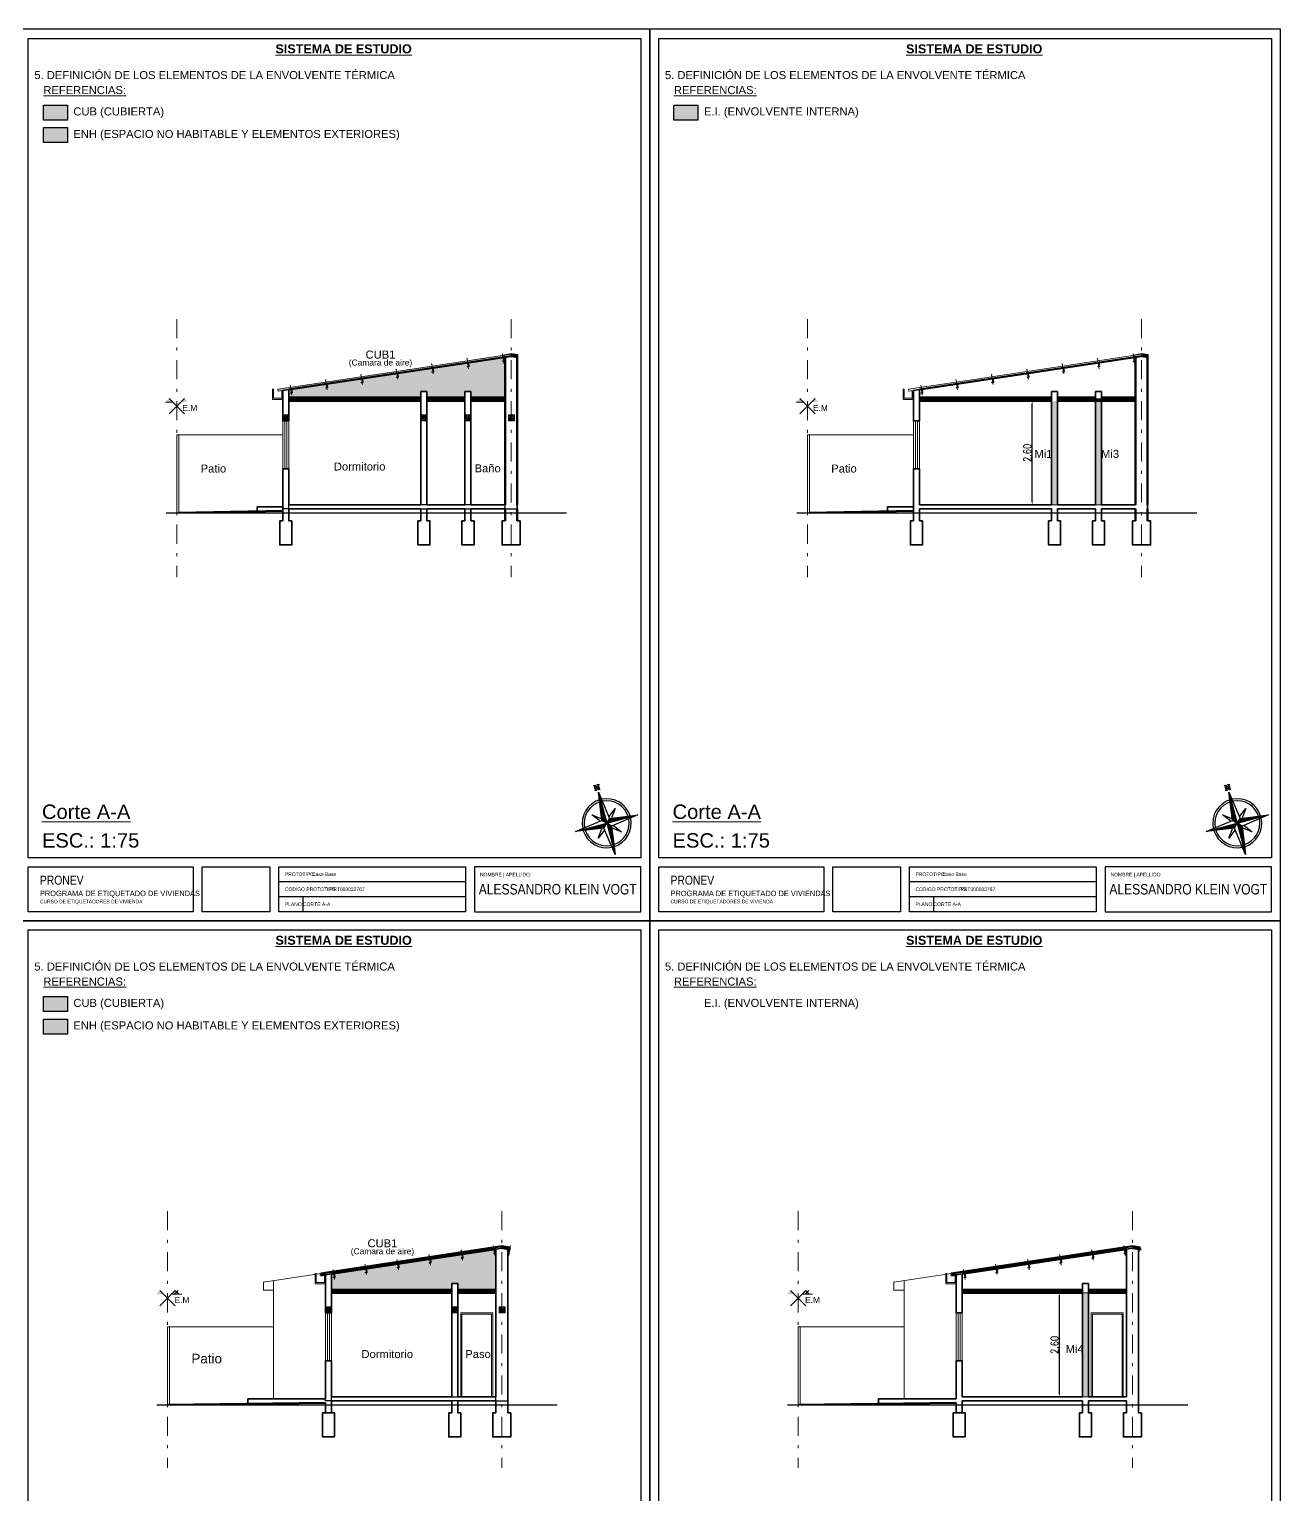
# Model space of a CAD drawing. Header units: millimetres. Extents: x 2761 to 3221, y 1635 to 1962.
# Drawn here: x 3115.12 to 3156.72, y 1783.65 to 1832.47 of the extents above; entities that cross this region are included whole.
import ezdxf
from ezdxf.enums import TextEntityAlignment as Align

# ---------------------------------------------------------------- set-up
doc = ezdxf.new("R2010")
doc.units = ezdxf.units.MM
doc.linetypes.add('DASHDOT', pattern=[25.4, 12.7, -6.35, 0, -6.35])
doc.layers.get('Defpoints').update_dxf_attribs({"lineweight": 5})
for name, color, linetype, lineweight in [('Aberturas', 239, 'Continuous', 18), ('Cotas', 8, 'Continuous', 15), ('Detalles', 3, 'Continuous', 15), ('Ejes', 3, 'DASHDOT', 13), ('Elementos internos a la zona térmica', 1, 'Continuous', 15), ('Muros', 6, 'Continuous', 50), ('Textos', 3, 'Continuous', 9), ('Vistas', 1, 'Continuous', 20)]:
    doc.layers.add(name, color=color, linetype=linetype, lineweight=lineweight)
doc.layers.add('Cubiertas de la envolvente térmica', color=7, linetype='Continuous', lineweight=15, true_color=0xe69138)
doc.layers.add('Espacios No Habitables', color=7, linetype='Continuous', lineweight=15, true_color=0xb4a7d6)
doc.layers.add('No View', color=70, linetype='Continuous', plot=False)
doc.styles.add('cotas', font='romans.shx', dxfattribs={"width": 0.8})
doc.styles.get("Standard").update_dxf_attribs({"font": 'arial.ttf'})
doc.linetypes.add('ZIGZAG', pattern='A,0.00254,-5.08,[131,ltypeshp.shx,S=5.08,R=0,X=-5.08,Y=0],-10.16,[131,ltypeshp.shx,S=5.08,R=180,X=5.08,Y=0],-5.08', length=20.32254)
doc.dimstyles.new('Esc 1-75', dxfattribs={"dimtxt": 0.25, "dimasz": 0.09, "dimexe": 0.06, "dimexo": 0, "dimgap": 0.04, "dimtad": 1, "dimlfac": 0.75, "dimzin": 4, "dimdsep": 46, "dimtxsty": 'cotas', "dimcen": 2.5, "dimclrd": 7, "dimclre": 7, "dimclrt": 256, "dimaunit": 1, "dimadec": 0, "dimazin": 0, "dimtfac": 1, "dimtmove": 1, "dimatfit": 3, "dimfxl": 0.06, "dimarcsym": 0})
picture_1 = doc.add_image_def('image1.png', size_in_pixel=(356, 237))

# ---------------------------------------------------------------- blocks, each defined once
blk = doc.blocks.new('Rotulo-PRONEV')
at = {"ltscale": 4}
for p, q in [((14.857, 1.299), (8.644, 1.299)), ((14.857, 0.801), (8.644, 0.801))]:
    blk.add_line(p, q, dxfattribs=at)
for points in [[(20.701, 2.099), (0.299, 2.099), (0.299, 29.398), (20.701, 29.398)], [(0.299, 1.797), (5.789, 1.797), (5.789, 0.294), (0.299, 0.294)], [(14.857, 0.296), (8.644, 0.296), (8.644, 1.8), (14.857, 1.8)], [(20.701, 1.8), (15.156, 1.8), (15.156, 0.296), (20.701, 0.296)]]:
    blk.add_lwpolyline(points, close=True, dxfattribs=at)
at = {"layer": 'No View'}
blk.add_line((9.444, 0.801), (9.444, 0.296), dxfattribs=at)
for points in [[(0, 0), (21, 0), (21, 29.7), (0, 29.7)], [(6.088, 1.793), (8.345, 1.793), (8.345, 0.298), (6.088, 0.298)]]:
    blk.add_lwpolyline(points, close=True, dxfattribs=at)
at = {"lineweight": 0, "insert": (0.685, 1.503), "char_height": 0.1803, "width": 5.63699, "attachment_point": 1, "line_spacing_factor": 0.999934}
blk.add_mtext('{\\fArial Narrow|b0|i0|c0|p34;\\H1.66667x;PRONEV\\P\\H0.6x;PROGRAMA DE ETIQUETADO DE VIVIENDAS \\P\\H0.66667x;CURSO DE ETIQUETADORES DE VIVIENDA}', dxfattribs=at)
at = {"lineweight": 0, "line_spacing_factor": 0.999934}
for s, insert, char_height, attachment_point in [('{\\fArial Narrow|b0|i0|c0|p34;PROTOTIPO:}', (8.844, 1.55), 0.1202, 4), ('{\\fArial Narrow|b0|i0|c0|p34;Caso Base}', (9.744, 1.55), 0.1202, 4), ('{\\fArial Narrow|b0|i0|c0|p34;NOMBRE | APELLIDO:}', (15.342, 1.599), 0.1202, 1), ('{\\fArial Narrow|b0|i0|c0|p34;CODIGO PROTOTIPO}:', (8.844, 1.048), 0.1202, 4), ('{\\fArial Narrow|b0|i0|c0|p34;PRT000033767}', (10.344, 1.05), 0.1202, 4), ('{\\fArial Narrow|b0|i0|c0|p34;ALESSANDRO KLEIN VOGT}', (17.929, 1.048), 0.35, 5), ('{\\fArial Narrow|b0|i0|c0|p34;PLANO}:', (8.844, 0.55), 0.1202, 4)]:
    blk.add_mtext(s, dxfattribs=dict(at, insert=insert, char_height=char_height, attachment_point=attachment_point))
image = blk.add_image(picture_1, insert=(6.088, 0.298), size_in_units=(2.257, 1.502))
image.dxf.flags = 7
blk = doc.blocks.new('*X5')
at = {"color": 0, "linetype": 'ByBlock'}
for p, q in [((-217.53, 160.5), (-217.53, 160.5)), ((-217.52, 160.498), (-217.52, 160.5)), ((-217.51, 160.497), (-217.51, 160.5)), ((-217.5, 160.496), (-217.5, 160.5)), ((-217.49, 160.494), (-217.49, 160.5)), ((-217.48, 160.493), (-217.48, 160.5)), ((-217.47, 160.491), (-217.47, 160.5)), ((-217.46, 160.49), (-217.46, 160.5)), ((-217.45, 160.488), (-217.45, 160.5)), ((-217.44, 160.487), (-217.44, 160.5)), ((-217.43, 160.486), (-217.43, 160.5)), ((-217.42, 160.484), (-217.42, 160.5)), ((-217.41, 160.483), (-217.41, 160.5)), ((-217.4, 160.481), (-217.4, 160.5)), ((-217.39, 160.48), (-217.39, 160.5)), ((-217.38, 160.478), (-217.38, 160.5)), ((-217.37, 160.477), (-217.37, 160.5)), ((-217.36, 160.476), (-217.36, 160.5)), ((-217.35, 160.474), (-217.35, 160.5)), ((-217.34, 160.473), (-217.34, 160.5)), ((-217.33, 160.471), (-217.33, 160.5)), ((-217.32, 160.47), (-217.32, 160.5)), ((-217.31, 160.468), (-217.31, 160.5)), ((-217.3, 160.467), (-217.3, 160.5)), ((-217.29, 160.466), (-217.29, 160.5)), ((-217.28, 160.464), (-217.28, 160.5)), ((-217.27, 160.463), (-217.27, 160.5)), ((-217.26, 160.461), (-217.26, 160.5)), ((-217.25, 160.46), (-217.25, 160.5)), ((-217.24, 160.458), (-217.24, 160.5)), ((-217.23, 160.457), (-217.23, 160.5)), ((-217.22, 160.456), (-217.22, 160.5)), ((-217.21, 160.454), (-217.21, 160.5)), ((-217.2, 160.453), (-217.2, 160.5)), ((-217.19, 160.451), (-217.19, 160.5)), ((-217.18, 160.45), (-217.18, 160.5)), ((-217.17, 160.448), (-217.17, 160.5)), ((-217.16, 160.447), (-217.16, 160.5)), ((-217.15, 160.446), (-217.15, 160.5)), ((-217.14, 160.444), (-217.14, 160.5)), ((-217.13, 160.443), (-217.13, 160.5)), ((-217.12, 160.441), (-217.12, 160.5)), ((-217.11, 160.44), (-217.11, 160.5)), ((-217.1, 160.438), (-217.1, 160.5)), ((-217.09, 160.441), (-217.09, 160.5)), ((-217.08, 160.451), (-217.08, 160.5)), ((-217.07, 160.461), (-217.07, 160.5)), ((-217.06, 160.471), (-217.06, 160.5)), ((-217.05, 160.481), (-217.05, 160.5)), ((-217.04, 160.491), (-217.04, 160.5))]:
    blk.add_line(p, q, dxfattribs=at)
blk = doc.blocks.new('Sbpln014')
at = {"color": 0, "linetype": 'ByBlock'}
for p, q in [((-0.156, 0.156), (0, 1.25)), ((0, 1.25), (0.156, 0.156)), ((0, 1.25), (0, 0)), ((-1.25, 0), (-0.156, 0.156)), ((-0.156, -0.156), (-1.25, 0)), ((0, 0), (-1.25, 0)), ((-0.234, 0.156), (-0.469, 0.469)), ((-0.469, 0.469), (-0.156, 0.234)), ((-0.156, 0.156), (0, 0)), ((-0.156, -0.156), (0, 0)), ((0, 0), (0.156, 0.156)), ((0, 0), (0.156, -0.156)), ((0, 0), (0, -1.25)), ((1.25, 0), (0, 0)), ((0.156, 0.234), (0.469, 0.469)), ((0.156, 0.156), (1.25, 0)), ((0.469, 0.469), (0.234, 0.156)), ((-0.469, -0.469), (-0.234, -0.156)), ((-0.156, -0.234), (-0.469, -0.469)), ((0, -1.25), (-0.156, -0.156)), ((0.156, -0.156), (0, -1.25)), ((1.25, 0), (0.156, -0.156)), ((0.469, -0.469), (0.156, -0.234)), ((0.234, -0.156), (0.469, -0.469))]:
    blk.add_line(p, q, dxfattribs=at)
blk.add_lwpolyline([(1.348, 0.064), (1.348, 0.044), (1.328, 0.044), (1.328, 0.103), (1.348, 0.103), (1.348, 0.083), (1.523, 0.083), (1.523, 0.103), (1.543, 0.103), (1.543, 0.044), (1.387, -0.053), (1.523, -0.053), (1.523, -0.034), (1.543, -0.034), (1.543, -0.092), (1.523, -0.092), (1.523, -0.073), (1.348, -0.073), (1.348, -0.092), (1.328, -0.092), (1.328, -0.034), (1.484, 0.064), (1.348, 0.064)], dxfattribs=at)
for radius, start, end in [(0.95, 92.5891, 177.4109), (0.873, 93.5464, 176.4536), (0.95, 0, 87.4109), (0.873, 0, 86.4536), (0.95, 182.5891, 267.4109), (0.873, 183.5464, 266.4536), (0.95, 270, 357.4109), (0.873, 270, 356.4536)]:
    blk.add_arc((0, 0), radius, start, end, dxfattribs=at)
for p, xscale, yscale, zscale, rotation in [((-401.25, -542.578), 2.499999999999996, 2.499999999999996, 2.499999999999996, 270), ((-542.578, 401.25), 2.5, 2.5, 2.5, 180), ((401.25, 542.578), 2.5, 2.5, 2.5, 90)]:
    blk.add_blockref('*X5', p, dxfattribs=dict(at, xscale=xscale, yscale=yscale, zscale=zscale, rotation=rotation))
at = {"color": 0, "linetype": 'ByBlock', "xscale": 2.5, "yscale": 2.5, "zscale": 2.5}
blk.add_blockref('*X5', (542.578, -401.25), dxfattribs=at)
blk = doc.blocks.new('PCF C N10')
at = {"color": 0}
for p, q in [((-0.025, 0.008), (-0.025, 0.092)), ((-0.023, 0.008), (-0.023, 0.092)), ((0.017, 0.1), (-0.017, 0.1)), ((0.017, 0.098), (-0.017, 0.098)), ((0.017, 0.002), (-0.017, 0.002)), ((0.017, 0), (-0.017, 0)), ((0.023, 0.085), (0.023, 0.092)), ((0.023, 0.085), (0.025, 0.085)), ((0.023, 0.008), (0.023, 0.015)), ((0.023, 0.015), (0.025, 0.015)), ((0.025, 0.085), (0.025, 0.092)), ((0.025, 0.008), (0.025, 0.015))]:
    blk.add_line(p, q, dxfattribs=at)
for centre, radius, start, end in [((-0.017, 0.092), 0.008, 90, 180), ((-0.017, 0.008), 0.008, 180, 270), ((-0.017, 0.092), 0.006, 90, 180), ((-0.017, 0.008), 0.006, 180, 270), ((0.017, 0.092), 0.008, 360, 90), ((0.017, 0.092), 0.006, 360, 90), ((0.017, 0.008), 0.008, 270, 360), ((0.017, 0.008), 0.006, 270, 360)]:
    blk.add_arc(centre, radius, start, end, dxfattribs=at)
blk = doc.blocks.new('*D386')
at = {"layer": 'Cotas', "color": 7, "lineweight": -2, "transparency": 16777216}
for p, q in [((3150.183, 1790.373), (3149.363, 1790.373)), ((3149.423, 1786.997), (3149.423, 1790.283)), ((3150.183, 1786.907), (3149.363, 1786.907))]:
    blk.add_line(p, q, dxfattribs=at)
at = {"layer": 'Cotas', "color": 7, "transparency": 16777216}
for points in [[(3149.408, 1790.283), (3149.438, 1790.283), (3149.423, 1790.373)], [(3149.408, 1786.997), (3149.438, 1786.997), (3149.423, 1786.907)]]:
    blk.add_solid(points, dxfattribs=at)
at = {"layer": 'Defpoints', "color": 0, "transparency": 16777216}
for p in [(3149.423, 1790.373), (3150.183, 1790.373), (3150.183, 1786.907)]:
    blk.add_point(p, dxfattribs=at)
at = {"layer": 'Cotas', "transparency": 16777216, "insert": (3149.258, 1788.64), "char_height": 0.25, "attachment_point": 5, "rotation": 90, "style": 'cotas'}
blk.add_mtext('2.60', dxfattribs=at)
blk = doc.blocks.new('*D387')
at = {"layer": 'Cotas', "color": 7, "lineweight": -2, "transparency": 16777216}
for p, q in [((3149.157, 1820.093), (3148.455, 1820.093)), ((3148.515, 1816.717), (3148.515, 1820.003)), ((3149.157, 1816.627), (3148.455, 1816.627))]:
    blk.add_line(p, q, dxfattribs=at)
at = {"layer": 'Cotas', "color": 7, "transparency": 16777216}
for points in [[(3148.5, 1820.003), (3148.53, 1820.003), (3148.515, 1820.093)], [(3148.5, 1816.717), (3148.53, 1816.717), (3148.515, 1816.627)]]:
    blk.add_solid(points, dxfattribs=at)
at = {"layer": 'Defpoints', "color": 0, "transparency": 16777216}
for p in [(3148.515, 1820.093), (3149.157, 1820.093), (3149.157, 1816.627)]:
    blk.add_point(p, dxfattribs=at)
at = {"layer": 'Cotas', "transparency": 16777216, "insert": (3148.35, 1818.36), "char_height": 0.25, "attachment_point": 5, "rotation": 90, "style": 'cotas'}
blk.add_mtext('2.60', dxfattribs=at)

msp = doc.modelspace()

# ---------------------------------------------------------------- hatches: boundary and pattern name
at = {"layer": 'Cubiertas de la envolvente térmica', "lineweight": 20, "transparency": 33554559}
h = msp.add_hatch(color=256, dxfattribs=at)
h.dxf.hatch_style = 1
h.paths.add_polyline_path([(3116.382, 1829.945), (3115.582, 1829.945), (3115.582, 1829.445), (3116.382, 1829.445)])
h = msp.add_hatch(color=256, dxfattribs=at)
h.dxf.hatch_style = 1
h.paths.add_polyline_path([(3129.624, 1820.133), (3128.357, 1820.133), (3128.357, 1820.093), (3129.624, 1820.093)])
h.paths.add_polyline_path([(3130.957, 1820.133), (3129.824, 1820.133), (3129.824, 1820.093), (3130.957, 1820.093)])
h.paths.add_polyline_path([(3128.157, 1820.133), (3123.757, 1820.133), (3123.757, 1820.093), (3128.157, 1820.093)])
h = msp.add_hatch(color=256, dxfattribs=at)
h.dxf.hatch_style = 1
h.paths.add_polyline_path([(3116.382, 1800.245), (3115.582, 1800.245), (3115.582, 1799.745), (3116.382, 1799.745)])
h = msp.add_hatch(color=256, dxfattribs=at)
h.dxf.hatch_style = 1
h.paths.add_polyline_path([(3129.183, 1790.413), (3125.183, 1790.413), (3125.183, 1790.373), (3129.183, 1790.373)])
h.paths.add_polyline_path([(3130.65, 1790.413), (3129.383, 1790.413), (3129.383, 1790.373), (3130.65, 1790.373)])
at = {"layer": 'Detalles', "lineweight": 20, "true_color": 0xc7c8ca}
h = msp.add_hatch(dxfattribs=at)
h.set_pattern_fill('_USER', color=9, scale=0.039999, angle=45, pattern_type=0)
h.set_pattern_definition([(45, (2892.59086, 580.14326), (-0.0282835641, 0.0282835641), [])])
h.paths.add_polyline_path([(3123.557, 1819.627), (3123.557, 1819.427), (3123.757, 1819.427), (3123.757, 1819.627)])
h = msp.add_hatch(dxfattribs=at)
h.set_pattern_fill('_USER', color=9, scale=0.039999, angle=45, pattern_type=0)
h.set_pattern_definition([(45, (2888.257635, 580.14326), (-0.0282835641, 0.0282835641), [])])
h.paths.add_polyline_path([(3128.157, 1819.627), (3128.157, 1819.427), (3128.357, 1819.427), (3128.357, 1819.627)])
h = msp.add_hatch(dxfattribs=at)
h.set_pattern_fill('_USER', color=9, scale=0.039999, angle=45, pattern_type=0)
h.set_pattern_definition([(45, (2889.724265, 580.14326), (-0.0282835641, 0.0282835641), [])])
h.paths.add_polyline_path([(3129.624, 1819.627), (3129.624, 1819.427), (3129.824, 1819.427), (3129.824, 1819.627)])
h = msp.add_hatch(dxfattribs=at)
h.set_pattern_fill('_USER', color=9, scale=0.039999, angle=45, pattern_type=0)
h.set_pattern_definition([(45, (2950.965404, 610.326742), (-0.0282835641, 0.0282835641), [])])
h.paths.add_polyline_path([(3131.068, 1819.627), (3131.068, 1819.427), (3131.268, 1819.427), (3131.268, 1819.627)])
h = msp.add_hatch(dxfattribs=at)
h.set_pattern_fill('_USER', color=9, scale=0.039999, angle=45, pattern_type=0)
h.set_pattern_definition([(45, (2894.0168, 550.42326), (-0.0282835641, 0.0282835641), [])])
h.paths.add_polyline_path([(3124.983, 1789.907), (3124.983, 1789.707), (3125.183, 1789.707), (3125.183, 1789.907)])
h = msp.add_hatch(dxfattribs=at)
h.set_pattern_fill('_USER', color=9, scale=0.039999, angle=45, pattern_type=0)
h.set_pattern_definition([(45, (2889.283583, 550.42326), (-0.0282835641, 0.0282835641), [])])
h.paths.add_polyline_path([(3129.183, 1789.907), (3129.183, 1789.707), (3129.383, 1789.707), (3129.383, 1789.907)])
h = msp.add_hatch(dxfattribs=at)
h.set_pattern_fill('_USER', color=9, scale=0.039999, angle=45, pattern_type=0)
h.set_pattern_definition([(45, (2950.658053, 580.606743), (-0.0282835641, 0.0282835641), [])])
h.paths.add_polyline_path([(3130.76, 1789.907), (3130.76, 1789.707), (3130.96, 1789.707), (3130.96, 1789.907)])
at = {"layer": 'Elementos internos a la zona térmica'}
h = msp.add_hatch(color=256, dxfattribs=at)
h.dxf.hatch_style = 1
h.paths.add_polyline_path([(3136.582, 1829.945), (3136.582, 1829.445), (3137.382, 1829.445), (3137.382, 1829.945)])
at = {"layer": 'Elementos internos a la zona térmica', "lineweight": 20}
h = msp.add_hatch(color=256, dxfattribs=at)
h.dxf.hatch_style = 1
h.paths.add_polyline_path([(3150.824, 1820.093), (3150.624, 1820.093), (3150.624, 1816.627), (3150.824, 1816.627)])
h.paths.add_polyline_path([(3149.357, 1820.093), (3149.157, 1820.093), (3149.157, 1816.627), (3149.357, 1816.627)])
h = msp.add_hatch(color=256, dxfattribs=at)
h.dxf.hatch_style = 1
h.paths.add_polyline_path([(3150.383, 1790.373), (3150.183, 1790.373), (3150.183, 1786.907), (3150.383, 1786.907)])
at = {"layer": 'Espacios No Habitables', "transparency": 33554559}
h = msp.add_hatch(color=256, dxfattribs=at)
h.dxf.hatch_style = 1
h.paths.add_polyline_path([(3116.382, 1829.195), (3115.582, 1829.195), (3115.582, 1828.695), (3116.382, 1828.695)])
h = msp.add_hatch(color=256, dxfattribs=at)
h.dxf.hatch_style = 1
h.paths.add_polyline_path([(3131.157, 1821.579), (3131.147, 1821.645), (3128.525, 1821.252), (3125.126, 1820.742), (3123.392, 1820.482), (3123.402, 1820.416), (3123.557, 1820.439), (3123.757, 1820.469)])
h.paths.add_polyline_path([(3130.957, 1821.473), (3130.933, 1821.459), (3130.933, 1821.546), (3123.757, 1820.469), (3123.757, 1820.2), (3128.157, 1820.2), (3128.157, 1820.403), (3128.357, 1820.403), (3128.357, 1820.2), (3129.624, 1820.2), (3129.624, 1820.403), (3129.824, 1820.403), (3129.824, 1820.2), (3130.957, 1820.2)])
h.paths.add_polyline_path([(3127.354, 1820.874), (3127.399, 1820.881, 0.414214), (3127.408, 1820.893), (3127.392, 1821.004), (3127.389, 1821.003), (3127.406, 1820.893, -0.414214), (3127.399, 1820.883), (3127.354, 1820.877)], flags=16)
h.paths.add_polyline_path([(3127.328, 1820.994), (3127.327, 1820.985), (3127.33, 1820.985)], flags=16)
h.paths.add_polyline_path([(3128.506, 1821.171), (3128.505, 1821.161), (3128.508, 1821.162)], flags=16)
h.paths.add_polyline_path([(3128.567, 1821.18), (3128.584, 1821.069, -0.414214), (3128.577, 1821.06), (3128.532, 1821.053), (3128.532, 1821.051), (3128.577, 1821.057, 0.414214), (3128.586, 1821.07), (3128.57, 1821.18)], flags=16)
h.paths.add_polyline_path([(3126.176, 1820.697), (3126.221, 1820.704, 0.414214), (3126.23, 1820.716), (3126.214, 1820.827), (3126.211, 1820.827), (3126.228, 1820.716, -0.414214), (3126.221, 1820.707), (3126.176, 1820.7)], flags=16)
h.paths.add_polyline_path([(3126.15, 1820.817), (3126.149, 1820.808), (3126.152, 1820.808)], flags=16)
h.paths.add_polyline_path([(3129.684, 1821.348), (3129.683, 1821.338), (3129.686, 1821.338)], flags=16)
h.paths.add_polyline_path([(3129.745, 1821.357), (3129.762, 1821.246, -0.414214), (3129.755, 1821.237), (3129.71, 1821.23), (3129.71, 1821.227), (3129.755, 1821.234, 0.414214), (3129.764, 1821.246), (3129.748, 1821.357)], flags=16)
h.paths.add_polyline_path([(3124.998, 1820.521), (3125.043, 1820.527, 0.414214), (3125.052, 1820.54), (3125.036, 1820.65), (3125.033, 1820.65), (3125.05, 1820.539, -0.414214), (3125.043, 1820.53), (3124.998, 1820.523)], flags=16)
h.paths.add_polyline_path([(3124.972, 1820.641), (3124.971, 1820.631), (3124.974, 1820.632)], flags=16)
h.paths.add_polyline_path([(3130.879, 1821.414, 0.414214), (3130.888, 1821.407), (3130.933, 1821.411), (3130.888, 1821.407, -0.414214), (3130.879, 1821.414), (3130.875, 1821.422)], flags=16)
h.paths.add_polyline_path([(3130.861, 1821.515), (3130.864, 1821.515), (3130.862, 1821.524)], flags=16)
h.paths.add_polyline_path([(3123.82, 1820.344), (3123.865, 1820.351, 0.414214), (3123.874, 1820.363), (3123.858, 1820.474), (3123.855, 1820.473), (3123.872, 1820.362, -0.414214), (3123.865, 1820.353), (3123.82, 1820.347)], flags=16)
h.paths.add_polyline_path([(3123.794, 1820.464), (3123.793, 1820.454), (3123.796, 1820.455)], flags=16)
h = msp.add_hatch(color=256, dxfattribs=at)
h.dxf.hatch_style = 1
h.paths.add_polyline_path([(3116.382, 1799.495), (3115.582, 1799.495), (3115.582, 1798.995), (3116.382, 1798.995)])
h = msp.add_hatch(color=256, dxfattribs=at)
h.dxf.hatch_style = 1
h.paths.add_polyline_path([(3130.85, 1791.859), (3130.84, 1791.925), (3124.818, 1791.022), (3124.828, 1790.956), (3124.983, 1790.979), (3125.183, 1791.009), (3130.65, 1791.829)])
h.paths.add_polyline_path([(3130.65, 1791.753), (3130.626, 1791.739), (3130.626, 1791.826), (3125.183, 1791.009), (3125.183, 1790.48), (3129.183, 1790.48), (3129.183, 1790.683), (3129.383, 1790.683), (3129.383, 1790.48), (3130.65, 1790.48)])
at = {"layer": 'Textos', "true_color": 0xc7c8ca}
h = msp.add_hatch(color=9, dxfattribs=at)
h.paths.add_polyline_path([(3119.77, 1820.174), (3119.65, 1820.051), (3119.892, 1820.051)])
h.paths.add_polyline_path([(3120.282, 1820.174), (3120.159, 1820.051), (3120.401, 1820.051)])
h = msp.add_hatch(color=9, dxfattribs=at)
h.paths.add_polyline_path([(3140.77, 1820.174), (3140.65, 1820.051), (3140.892, 1820.051)])
h.paths.add_polyline_path([(3141.282, 1820.174), (3141.159, 1820.051), (3141.401, 1820.051)])
h = msp.add_hatch(color=9, dxfattribs=at)
h.paths.add_polyline_path([(3119.461, 1790.454), (3119.341, 1790.331), (3119.583, 1790.331)])
h.paths.add_polyline_path([(3119.972, 1790.454), (3119.85, 1790.331), (3120.091, 1790.331)])
h = msp.add_hatch(color=9, dxfattribs=at)
h.paths.add_polyline_path([(3140.461, 1790.454), (3140.341, 1790.331), (3140.583, 1790.331)])
h.paths.add_polyline_path([(3140.972, 1790.454), (3140.85, 1790.331), (3141.091, 1790.331)])

# ---------------------------------------------------------------- linework, layer by layer
at = {"layer": 'Aberturas', "color": 9, "true_color": 0xc7c8ca}
for p, q in [((3123.557, 1819.427), (3123.557, 1817.827)), ((3123.624, 1819.427), (3123.624, 1817.827)), ((3123.69, 1819.427), (3123.69, 1817.827)), ((3123.757, 1819.427), (3123.757, 1817.827)), ((3144.557, 1819.427), (3144.557, 1817.827)), ((3144.624, 1819.427), (3144.624, 1817.827)), ((3144.69, 1819.427), (3144.69, 1817.827)), ((3144.757, 1819.427), (3144.757, 1817.827)), ((3124.983, 1789.707), (3124.983, 1788.107)), ((3125.05, 1789.707), (3125.05, 1788.107)), ((3125.116, 1789.707), (3125.116, 1788.107)), ((3125.183, 1789.707), (3125.183, 1788.107)), ((3145.983, 1789.707), (3145.983, 1788.107)), ((3146.05, 1789.707), (3146.05, 1788.107)), ((3146.116, 1789.707), (3146.116, 1788.107)), ((3146.183, 1789.707), (3146.183, 1788.107))]:
    msp.add_line(p, q, dxfattribs=at)
for points in [[(3130.548, 1786.907), (3129.481, 1786.907), (3129.481, 1789.707), (3130.548, 1789.707)], [(3130.508, 1786.907), (3129.521, 1786.907), (3129.521, 1789.667), (3130.508, 1789.667)], [(3151.548, 1786.907), (3150.481, 1786.907), (3150.481, 1789.707), (3151.548, 1789.707)], [(3151.508, 1786.907), (3150.521, 1786.907), (3150.521, 1789.667), (3151.508, 1789.667)]]:
    msp.add_lwpolyline(points, close=True, dxfattribs=at)
at = {"layer": 'Cotas', "color": 9, "lineweight": 50, "true_color": 0xc7c8ca}
for p, q in [((3130.957, 1821.549), (3130.957, 1816.627)), ((3131.357, 1821.549), (3131.357, 1816.627)), ((3151.957, 1821.549), (3151.957, 1816.627)), ((3152.357, 1821.549), (3152.357, 1816.627)), ((3130.957, 1816.493), (3130.957, 1816.093)), ((3131.357, 1816.493), (3131.357, 1816.093)), ((3151.957, 1816.493), (3151.957, 1816.093)), ((3152.357, 1816.493), (3152.357, 1816.093))]:
    msp.add_line(p, q, dxfattribs=at)
at = {"layer": 'Cubiertas de la envolvente térmica', "lineweight": 20, "transparency": 33554559}
msp.add_line((3131.157, 1821.579), (3131.147, 1821.645), dxfattribs=at)
at = {"layer": 'Detalles', "color": 9, "lineweight": 20, "true_color": 0xc7c8ca}
for p, q in [((3130.921, 1821.342), (3130.871, 1821.671)), ((3151.921, 1821.342), (3151.871, 1821.671)), ((3127.387, 1820.812), (3127.337, 1821.141)), ((3128.565, 1820.988), (3128.515, 1821.318)), ((3129.743, 1821.165), (3129.693, 1821.495)), ((3148.387, 1820.812), (3148.337, 1821.141)), ((3149.565, 1820.988), (3149.515, 1821.318)), ((3150.743, 1821.165), (3150.693, 1821.495)), ((3123.853, 1820.281), (3123.803, 1820.611)), ((3125.031, 1820.458), (3124.981, 1820.788)), ((3126.209, 1820.635), (3126.159, 1820.964)), ((3144.853, 1820.281), (3144.803, 1820.611)), ((3146.031, 1820.458), (3145.981, 1820.788)), ((3147.209, 1820.635), (3147.159, 1820.964)), ((3129.546, 1791.462), (3129.497, 1791.791)), ((3130.613, 1791.622), (3130.564, 1791.951)), ((3131.086, 1791.622), (3131.135, 1791.951)), ((3150.546, 1791.462), (3150.497, 1791.791)), ((3151.613, 1791.622), (3151.564, 1791.951)), ((3126.346, 1790.981), (3126.296, 1791.311)), ((3127.412, 1791.141), (3127.363, 1791.471)), ((3128.479, 1791.302), (3128.43, 1791.631)), ((3147.346, 1790.981), (3147.296, 1791.311)), ((3148.412, 1791.141), (3148.363, 1791.471)), ((3149.479, 1791.302), (3149.43, 1791.631)), ((3125.279, 1790.821), (3125.229, 1791.151)), ((3146.279, 1790.821), (3146.229, 1791.151))]:
    msp.add_line(p, q, dxfattribs=at)
at = {"layer": 'Detalles', "color": 9, "lineweight": 50, "true_color": 0xc7c8ca}
for p, q in [((3123.557, 1816.433), (3120.093, 1816.36)), ((3144.557, 1816.433), (3141.093, 1816.36)), ((3124.983, 1786.713), (3119.716, 1786.64)), ((3145.983, 1786.713), (3140.716, 1786.64))]:
    msp.add_line(p, q, dxfattribs=at)
at = {"layer": 'Detalles', "color": 9, "lineweight": 20, "true_color": 0xc7c8ca}
for points in [[(3131.157, 1821.647), (3131.157, 1821.666), (3130.933, 1821.627), (3130.933, 1821.459), (3130.957, 1821.473)], [(3131.157, 1821.647), (3131.157, 1821.666), (3131.38, 1821.629), (3131.38, 1821.459), (3131.357, 1821.473)], [(3152.157, 1821.647), (3152.157, 1821.666), (3151.933, 1821.627), (3151.933, 1821.459), (3151.957, 1821.473)], [(3152.157, 1821.647), (3152.157, 1821.666), (3152.38, 1821.629), (3152.38, 1821.459), (3152.357, 1821.473)], [(3123.521, 1820.434), (3123.521, 1820.179), (3123.247, 1820.179), (3123.247, 1820.484), (3123.214, 1820.484), (3123.214, 1820.14), (3123.557, 1820.14)], [(3144.521, 1820.434), (3144.521, 1820.179), (3144.247, 1820.179), (3144.247, 1820.484), (3144.214, 1820.484), (3144.214, 1820.14), (3144.557, 1820.14)], [(3130.85, 1791.927), (3130.85, 1791.946), (3130.626, 1791.907), (3130.626, 1791.739), (3130.65, 1791.753)], [(3130.85, 1791.927), (3130.85, 1791.946), (3131.073, 1791.909), (3131.073, 1791.739), (3131.05, 1791.753)], [(3151.85, 1791.927), (3151.85, 1791.946), (3151.626, 1791.907), (3151.626, 1791.739), (3151.65, 1791.753)], [(3151.85, 1791.927), (3151.85, 1791.946), (3152.073, 1791.909), (3152.073, 1791.739), (3152.05, 1791.753)], [(3124.947, 1790.974), (3124.947, 1790.719), (3124.673, 1790.719), (3124.673, 1791.024), (3124.64, 1791.024), (3124.64, 1790.68), (3124.983, 1790.68)], [(3145.947, 1790.974), (3145.947, 1790.719), (3145.673, 1790.719), (3145.673, 1791.024), (3145.64, 1791.024), (3145.64, 1790.68), (3145.983, 1790.68)]]:
    msp.add_lwpolyline(points, dxfattribs=at)
for points in [[(3123.757, 1819.427), (3123.557, 1819.427), (3123.557, 1819.627), (3123.757, 1819.627)], [(3128.357, 1819.427), (3128.157, 1819.427), (3128.157, 1819.627), (3128.357, 1819.627)], [(3129.824, 1819.427), (3129.624, 1819.427), (3129.624, 1819.627), (3129.824, 1819.627)], [(3131.268, 1819.427), (3131.068, 1819.427), (3131.068, 1819.627), (3131.268, 1819.627)], [(3125.183, 1789.707), (3124.983, 1789.707), (3124.983, 1789.907), (3125.183, 1789.907)], [(3129.383, 1789.707), (3129.183, 1789.707), (3129.183, 1789.907), (3129.383, 1789.907)], [(3130.96, 1789.707), (3130.76, 1789.707), (3130.76, 1789.907), (3130.96, 1789.907)]]:
    msp.add_lwpolyline(points, close=True, dxfattribs=at)
for p in [(3127.337, 1821.141), (3128.515, 1821.318), (3129.693, 1821.495), (3148.337, 1821.141), (3149.515, 1821.318), (3150.693, 1821.495), (3124.981, 1820.788), (3126.159, 1820.964), (3145.981, 1820.788), (3147.159, 1820.964), (3129.497, 1791.791), (3150.497, 1791.791), (3126.296, 1791.311), (3127.363, 1791.471), (3128.43, 1791.631), (3147.296, 1791.311), (3148.363, 1791.471), (3149.43, 1791.631)]:
    msp.add_point(p, dxfattribs=at)
at = {"layer": 'Ejes', "color": 9, "ltscale": 0.05, "true_color": 0xc7c8ca}
for p, q in [((3120.026, 1822.819), (3120.026, 1814.221)), ((3131.157, 1822.819), (3131.157, 1814.221)), ((3141.026, 1822.819), (3141.026, 1814.221)), ((3152.157, 1822.819), (3152.157, 1814.221)), ((3119.716, 1793.099), (3119.716, 1784.541)), ((3130.85, 1793.099), (3130.85, 1784.541)), ((3140.716, 1793.099), (3140.716, 1784.541)), ((3151.85, 1793.099), (3151.85, 1784.541))]:
    msp.add_line(p, q, dxfattribs=at)
at = {"layer": 'Muros', "color": 9, "true_color": 0xc7c8ca}
for p, q in [((3131.157, 1821.579), (3123.757, 1820.469)), ((3131.157, 1821.647), (3131.38, 1821.613)), ((3131.157, 1821.579), (3131.38, 1821.546)), ((3152.157, 1821.579), (3144.757, 1820.469)), ((3152.157, 1821.647), (3152.38, 1821.613)), ((3152.157, 1821.579), (3152.38, 1821.546)), ((3123.757, 1820.133), (3128.157, 1820.133)), ((3123.757, 1820.093), (3128.157, 1820.093)), ((3128.357, 1820.133), (3129.624, 1820.133)), ((3128.357, 1820.093), (3129.624, 1820.093)), ((3129.824, 1820.133), (3130.957, 1820.133)), ((3129.824, 1820.093), (3130.957, 1820.093)), ((3144.757, 1820.133), (3149.157, 1820.133)), ((3144.757, 1820.093), (3149.157, 1820.093)), ((3149.357, 1820.133), (3150.824, 1820.133)), ((3149.357, 1820.093), (3150.824, 1820.093)), ((3150.824, 1820.133), (3151.957, 1820.133)), ((3150.824, 1820.093), (3151.957, 1820.093)), ((3130.85, 1791.927), (3124.818, 1791.022)), ((3130.65, 1791.829), (3125.183, 1791.009)), ((3130.85, 1791.927), (3131.125, 1791.885)), ((3130.85, 1791.859), (3131.138, 1791.816)), ((3151.85, 1791.927), (3145.818, 1791.022)), ((3151.65, 1791.829), (3146.183, 1791.009)), ((3151.85, 1791.927), (3152.125, 1791.885)), ((3151.85, 1791.859), (3152.138, 1791.816)), ((3124.818, 1791.022), (3124.828, 1790.956)), ((3124.983, 1790.979), (3124.828, 1790.956)), ((3145.818, 1791.022), (3145.828, 1790.956)), ((3145.983, 1790.979), (3145.828, 1790.956)), ((3125.183, 1790.413), (3129.183, 1790.413)), ((3125.183, 1790.373), (3129.183, 1790.373)), ((3129.383, 1790.413), (3130.65, 1790.413)), ((3129.383, 1790.373), (3130.65, 1790.373)), ((3146.183, 1790.413), (3150.183, 1790.413)), ((3146.183, 1790.373), (3150.183, 1790.373)), ((3150.383, 1790.413), (3151.65, 1790.413)), ((3150.383, 1790.373), (3151.65, 1790.373))]:
    msp.add_line(p, q, dxfattribs=at)
at = {"layer": 'Muros', "color": 9, "lineweight": 35, "true_color": 0xc7c8ca}
for p, q in [((3131.157, 1821.579), (3130.957, 1821.549)), ((3130.957, 1821.549), (3130.957, 1816.627)), ((3131.157, 1821.579), (3131.357, 1821.549)), ((3131.357, 1821.549), (3131.357, 1816.093)), ((3152.157, 1821.579), (3151.957, 1821.549)), ((3151.957, 1821.549), (3151.957, 1816.627)), ((3152.157, 1821.579), (3152.357, 1821.549)), ((3152.357, 1821.549), (3152.357, 1816.093)), ((3128.157, 1820.403), (3128.157, 1816.627)), ((3128.357, 1820.403), (3128.157, 1820.403)), ((3128.357, 1820.403), (3128.357, 1816.627)), ((3129.624, 1820.403), (3129.624, 1816.627)), ((3129.624, 1820.403), (3129.824, 1820.403)), ((3129.824, 1820.403), (3129.824, 1816.627)), ((3149.157, 1820.403), (3149.157, 1816.627)), ((3149.357, 1820.403), (3149.157, 1820.403)), ((3149.357, 1820.403), (3149.357, 1816.627)), ((3150.624, 1820.403), (3150.624, 1816.627)), ((3150.624, 1820.403), (3150.824, 1820.403)), ((3150.824, 1820.403), (3150.824, 1816.627)), ((3123.757, 1819.427), (3123.557, 1819.427)), ((3144.757, 1819.427), (3144.557, 1819.427)), ((3123.757, 1817.827), (3123.557, 1817.827)), ((3144.757, 1817.827), (3144.557, 1817.827)), ((3123.557, 1816.56), (3122.699, 1816.56)), ((3122.699, 1816.56), (3122.699, 1816.413)), ((3128.157, 1816.627), (3123.757, 1816.627)), ((3128.157, 1816.493), (3123.757, 1816.493)), ((3128.157, 1816.493), (3128.157, 1816.093)), ((3128.357, 1816.627), (3129.624, 1816.627)), ((3128.357, 1816.493), (3128.357, 1816.093)), ((3128.357, 1816.493), (3129.624, 1816.493)), ((3129.624, 1816.493), (3129.624, 1816.093)), ((3130.957, 1816.627), (3129.824, 1816.627)), ((3129.824, 1816.493), (3129.824, 1816.093)), ((3130.957, 1816.493), (3129.824, 1816.493)), ((3130.957, 1816.493), (3130.957, 1816.093)), ((3144.557, 1816.56), (3143.699, 1816.56)), ((3143.699, 1816.56), (3143.699, 1816.413)), ((3149.157, 1816.627), (3144.757, 1816.627)), ((3149.157, 1816.493), (3144.757, 1816.493)), ((3149.157, 1816.493), (3149.157, 1816.093)), ((3149.357, 1816.627), (3150.624, 1816.627)), ((3149.357, 1816.493), (3149.357, 1816.093)), ((3149.357, 1816.493), (3150.624, 1816.493)), ((3150.624, 1816.493), (3150.624, 1816.093)), ((3151.957, 1816.627), (3150.824, 1816.627)), ((3150.824, 1816.493), (3150.824, 1816.093)), ((3151.957, 1816.493), (3150.824, 1816.493)), ((3151.957, 1816.493), (3151.957, 1816.093)), ((3130.85, 1791.859), (3130.65, 1791.829)), ((3130.65, 1791.829), (3130.65, 1786.907)), ((3130.85, 1791.859), (3131.05, 1791.829)), ((3131.05, 1791.829), (3131.05, 1786.373)), ((3151.85, 1791.859), (3151.65, 1791.829)), ((3151.65, 1791.829), (3151.65, 1786.907)), ((3151.85, 1791.859), (3152.05, 1791.829)), ((3152.05, 1791.829), (3152.05, 1786.373)), ((3129.183, 1790.683), (3129.183, 1786.907)), ((3129.183, 1790.683), (3129.383, 1790.683)), ((3129.383, 1790.683), (3129.383, 1786.907)), ((3150.183, 1790.683), (3150.183, 1786.907)), ((3150.183, 1790.683), (3150.383, 1790.683)), ((3150.383, 1790.683), (3150.383, 1786.907)), ((3125.183, 1789.707), (3124.983, 1789.707)), ((3146.183, 1789.707), (3145.983, 1789.707)), ((3125.183, 1788.107), (3124.983, 1788.107)), ((3146.183, 1788.107), (3145.983, 1788.107)), ((3129.183, 1786.907), (3125.183, 1786.907)), ((3130.65, 1786.907), (3129.383, 1786.907)), ((3150.183, 1786.907), (3146.183, 1786.907)), ((3151.65, 1786.907), (3150.383, 1786.907)), ((3124.983, 1786.84), (3122.392, 1786.84)), ((3122.392, 1786.84), (3122.392, 1786.681)), ((3129.183, 1786.773), (3125.183, 1786.773)), ((3129.183, 1786.773), (3129.183, 1786.373)), ((3129.383, 1786.773), (3129.383, 1786.373)), ((3130.65, 1786.773), (3129.383, 1786.773)), ((3130.65, 1786.773), (3130.65, 1786.373)), ((3145.983, 1786.84), (3143.392, 1786.84)), ((3143.392, 1786.84), (3143.392, 1786.681)), ((3150.183, 1786.773), (3146.183, 1786.773)), ((3150.183, 1786.773), (3150.183, 1786.373)), ((3150.383, 1786.773), (3150.383, 1786.373)), ((3151.65, 1786.773), (3150.383, 1786.773)), ((3151.65, 1786.773), (3151.65, 1786.373))]:
    msp.add_line(p, q, dxfattribs=at)
at = {"layer": 'Muros', "color": 9, "linetype": 'ZIGZAG', "ltscale": 0.003, "true_color": 0xc7c8ca}
for p, q in [((3123.757, 1820.2), (3128.157, 1820.2)), ((3128.357, 1820.2), (3129.624, 1820.2)), ((3129.824, 1820.2), (3130.957, 1820.2)), ((3144.757, 1820.2), (3149.157, 1820.2)), ((3149.357, 1820.2), (3150.624, 1820.2)), ((3150.824, 1820.2), (3151.957, 1820.2)), ((3125.183, 1790.48), (3129.183, 1790.48)), ((3129.383, 1790.48), (3130.65, 1790.48)), ((3146.183, 1790.48), (3150.183, 1790.48)), ((3150.383, 1790.48), (3151.65, 1790.48))]:
    msp.add_line(p, q, dxfattribs=at)
at = {"layer": 'Muros', "color": 9, "lineweight": 35, "true_color": 0xc7c8ca}
for points in [[(3123.557, 1819.427), (3123.557, 1820.439), (3123.757, 1820.469), (3123.757, 1819.427)], [(3144.557, 1819.427), (3144.557, 1820.439), (3144.757, 1820.469), (3144.757, 1819.427)], [(3123.557, 1816.093), (3123.557, 1817.827)], [(3123.757, 1817.827), (3123.757, 1816.627)], [(3144.557, 1816.093), (3144.557, 1817.827)], [(3144.757, 1817.827), (3144.757, 1816.627)], [(3123.757, 1816.493), (3123.757, 1816.093)], [(3144.757, 1816.493), (3144.757, 1816.093)], [(3123.757, 1816.093), (3123.857, 1816.093), (3123.857, 1815.294), (3123.457, 1815.294), (3123.457, 1816.093), (3123.557, 1816.093)], [(3128.357, 1816.093), (3128.457, 1816.093), (3128.457, 1815.294), (3128.057, 1815.294), (3128.057, 1816.093), (3128.157, 1816.093)], [(3129.824, 1816.093), (3129.924, 1816.093), (3129.924, 1815.294), (3129.524, 1815.294), (3129.524, 1816.093), (3129.624, 1816.093)], [(3131.357, 1816.093), (3131.457, 1816.093), (3131.457, 1815.294), (3130.857, 1815.294), (3130.857, 1816.093), (3130.957, 1816.093)], [(3130.957, 1816.093), (3130.857, 1816.093), (3130.857, 1815.294), (3131.457, 1815.294), (3131.457, 1816.093), (3131.357, 1816.093)], [(3144.757, 1816.093), (3144.857, 1816.093), (3144.857, 1815.294), (3144.457, 1815.294), (3144.457, 1816.093), (3144.557, 1816.093)], [(3149.357, 1816.093), (3149.457, 1816.093), (3149.457, 1815.294), (3149.057, 1815.294), (3149.057, 1816.093), (3149.157, 1816.093)], [(3150.824, 1816.093), (3150.924, 1816.093), (3150.924, 1815.294), (3150.524, 1815.294), (3150.524, 1816.093), (3150.624, 1816.093)], [(3152.357, 1816.093), (3152.457, 1816.093), (3152.457, 1815.294), (3151.857, 1815.294), (3151.857, 1816.093), (3151.957, 1816.093)], [(3151.957, 1816.093), (3151.857, 1816.093), (3151.857, 1815.294), (3152.457, 1815.294), (3152.457, 1816.093), (3152.357, 1816.093)], [(3124.983, 1789.707), (3124.983, 1790.979), (3125.183, 1791.009), (3125.183, 1789.707)], [(3145.983, 1789.707), (3145.983, 1790.979), (3146.183, 1791.009), (3146.183, 1789.707)], [(3124.983, 1786.84), (3124.983, 1788.107)], [(3125.183, 1788.107), (3125.183, 1786.907)], [(3145.983, 1786.84), (3145.983, 1788.107)], [(3146.183, 1788.107), (3146.183, 1786.907)], [(3124.983, 1786.373), (3124.983, 1786.713)], [(3125.183, 1786.773), (3125.183, 1786.373)], [(3129.383, 1786.373), (3129.483, 1786.373), (3129.483, 1785.574), (3129.083, 1785.574), (3129.083, 1786.373), (3129.183, 1786.373)], [(3130.65, 1786.373), (3130.55, 1786.373), (3130.55, 1785.574), (3131.15, 1785.574), (3131.15, 1786.373), (3131.05, 1786.373)], [(3145.983, 1786.373), (3145.983, 1786.713)], [(3146.183, 1786.773), (3146.183, 1786.373)], [(3150.383, 1786.373), (3150.483, 1786.373), (3150.483, 1785.574), (3150.083, 1785.574), (3150.083, 1786.373), (3150.183, 1786.373)], [(3151.65, 1786.373), (3151.55, 1786.373), (3151.55, 1785.574), (3152.15, 1785.574), (3152.15, 1786.373), (3152.05, 1786.373)]]:
    msp.add_lwpolyline(points, dxfattribs=at)
for points in [[(3125.283, 1785.574), (3124.883, 1785.574), (3124.883, 1786.373), (3125.283, 1786.373)], [(3146.283, 1785.574), (3145.883, 1785.574), (3145.883, 1786.373), (3146.283, 1786.373)]]:
    msp.add_lwpolyline(points, close=True, dxfattribs=at)
at = {"layer": 'No View'}
for p, q in [((3123.757, 1820.133), (3123.757, 1820.469)), ((3123.757, 1816.493), (3123.557, 1816.493)), ((3123.757, 1816.493), (3123.757, 1816.627)), ((3128.357, 1816.627), (3128.157, 1816.627)), ((3128.157, 1816.493), (3128.357, 1816.493)), ((3129.824, 1816.627), (3129.624, 1816.627)), ((3129.624, 1816.493), (3129.824, 1816.493)), ((3130.957, 1816.493), (3130.957, 1816.627)), ((3130.957, 1816.493), (3131.357, 1816.493)), ((3130.85, 1791.859), (3130.84, 1791.925)), ((3125.183, 1786.773), (3125.183, 1786.907)), ((3129.183, 1786.907), (3129.383, 1786.907)), ((3130.65, 1786.773), (3130.65, 1786.907)), ((3124.983, 1786.773), (3124.983, 1786.84)), ((3125.183, 1786.773), (3124.983, 1786.773)), ((3129.383, 1786.773), (3129.183, 1786.773)), ((3130.65, 1786.773), (3131.05, 1786.773))]:
    msp.add_line(p, q, dxfattribs=at)
at = {"layer": 'No View', "lineweight": 20}
for p, q in [((3149.157, 1816.627), (3150.824, 1816.627)), ((3150.383, 1790.373), (3150.183, 1790.373)), ((3150.383, 1786.907), (3150.183, 1786.907))]:
    msp.add_line(p, q, dxfattribs=at)
at = {"layer": 'No View'}
for points in [[(3115.582, 1829.945), (3116.382, 1829.945), (3116.382, 1829.445), (3115.582, 1829.445)], [(3136.582, 1829.945), (3137.382, 1829.945), (3137.382, 1829.445), (3136.582, 1829.445)], [(3115.582, 1829.195), (3116.382, 1829.195), (3116.382, 1828.695), (3115.582, 1828.695)], [(3115.582, 1800.245), (3116.382, 1800.245), (3116.382, 1799.745), (3115.582, 1799.745)], [(3115.582, 1799.495), (3116.382, 1799.495), (3116.382, 1798.995), (3115.582, 1798.995)]]:
    msp.add_lwpolyline(points, close=True, dxfattribs=at)
at = {"layer": 'Textos', "color": 9, "true_color": 0xc7c8ca}
for p, q in [((3119.77, 1820.174), (3120.282, 1819.662)), ((3119.77, 1819.662), (3120.282, 1820.174)), ((3140.77, 1820.174), (3141.282, 1819.662)), ((3140.77, 1819.662), (3141.282, 1820.174)), ((3119.892, 1820.051), (3119.65, 1820.051)), ((3140.892, 1820.051), (3140.65, 1820.051)), ((3119.461, 1790.454), (3119.972, 1789.942)), ((3119.461, 1789.942), (3119.972, 1790.454)), ((3120.091, 1790.331), (3119.85, 1790.331)), ((3120.075, 1790.454), (3119.955, 1790.331)), ((3120.198, 1790.331), (3119.955, 1790.331)), ((3119.972, 1790.454), (3120.091, 1790.331)), ((3140.461, 1790.454), (3140.972, 1789.942)), ((3140.461, 1789.942), (3140.972, 1790.454)), ((3141.091, 1790.331), (3140.85, 1790.331)), ((3141.075, 1790.454), (3140.955, 1790.331)), ((3141.198, 1790.331), (3140.955, 1790.331)), ((3140.972, 1790.454), (3141.091, 1790.331))]:
    msp.add_line(p, q, dxfattribs=at)
at = {"layer": 'Vistas', "color": 9, "lineweight": 20, "true_color": 0xc7c8ca}
for p, q in [((3123.557, 1818.96), (3120.026, 1818.96)), ((3120.026, 1818.96), (3120.026, 1816.36)), ((3120.093, 1818.96), (3120.093, 1816.36)), ((3144.557, 1818.96), (3141.026, 1818.96)), ((3141.026, 1818.96), (3141.026, 1816.36)), ((3141.093, 1818.96), (3141.093, 1816.36)), ((3124.818, 1791.022), (3122.91, 1790.736)), ((3123.25, 1790.787), (3123.25, 1786.84)), ((3145.818, 1791.022), (3143.91, 1790.736)), ((3144.25, 1790.787), (3144.25, 1786.84)), ((3123.25, 1789.24), (3119.716, 1789.24)), ((3119.716, 1789.24), (3119.716, 1786.64)), ((3119.783, 1789.24), (3119.783, 1786.64)), ((3144.25, 1789.24), (3140.716, 1789.24)), ((3140.716, 1789.24), (3140.716, 1786.64)), ((3140.783, 1789.24), (3140.783, 1786.64))]:
    msp.add_line(p, q, dxfattribs=at)
at = {"layer": 'Vistas', "color": 9, "lineweight": 30, "true_color": 0xc7c8ca}
for p, q in [((3119.674, 1816.36), (3133.001, 1816.36)), ((3140.674, 1816.36), (3154.001, 1816.36)), ((3119.367, 1786.64), (3132.694, 1786.64)), ((3140.367, 1786.64), (3153.694, 1786.64))]:
    msp.add_line(p, q, dxfattribs=at)
at = {"layer": 'Vistas', "color": 9, "lineweight": 20, "true_color": 0xc7c8ca}
for points in [[(3131.157, 1821.647), (3128.525, 1821.252), (3125.126, 1820.742), (3123.392, 1820.482), (3123.402, 1820.416), (3123.557, 1820.439)], [(3152.157, 1821.647), (3149.525, 1821.252), (3146.126, 1820.742), (3144.392, 1820.482), (3144.402, 1820.416), (3144.557, 1820.439)], [(3122.926, 1790.738), (3122.926, 1790.738), (3122.926, 1790.738), (3122.942, 1790.741), (3122.91, 1790.736), (3122.91, 1790.461), (3123.253, 1790.461)], [(3143.926, 1790.738), (3143.926, 1790.738), (3143.926, 1790.738), (3143.942, 1790.741), (3143.91, 1790.736), (3143.91, 1790.461), (3144.253, 1790.461)]]:
    msp.add_lwpolyline(points, dxfattribs=at)

# ---------------------------------------------------------------- block references
for p in [(3114.783, 1802.771), (3135.783, 1802.771), (3114.783, 1773.071), (3135.783, 1773.071)]:
    msp.add_blockref('Rotulo-PRONEV', p)
at = {"color": 9, "ltscale": 0.7, "true_color": 0xc7c8ca, "xscale": 0.8605317641614497, "yscale": 0.8605317641614497, "zscale": 0.8605317641614497, "rotation": 105.0000000000084}
for p in [(3134.343, 1806.019), (3155.343, 1806.019)]:
    msp.add_blockref('Sbpln014', p, dxfattribs=at)
at = {"layer": 'Detalles', "color": 9, "lineweight": 20, "true_color": 0xc7c8ca, "xscale": 1.3333, "yscale": 1.3333, "zscale": 1.3333, "rotation": 188.5307656100462}
for p in [(3130.891, 1821.539), (3151.891, 1821.539), (3128.535, 1821.186), (3129.713, 1821.363), (3149.535, 1821.186), (3150.713, 1821.363), (3125.001, 1820.656), (3126.179, 1820.833), (3127.357, 1821.009), (3146.001, 1820.656), (3147.179, 1820.833), (3148.357, 1821.009), (3123.823, 1820.479), (3144.823, 1820.479), (3130.584, 1791.819), (3151.584, 1791.819), (3127.383, 1791.339), (3128.45, 1791.499), (3129.517, 1791.659), (3148.383, 1791.339), (3149.45, 1791.499), (3150.517, 1791.659), (3125.249, 1791.019), (3126.316, 1791.179), (3146.249, 1791.019), (3147.316, 1791.179)]:
    msp.add_blockref('PCF C N10', p, dxfattribs=at)

# ---------------------------------------------------------------- texts
at = {"lineweight": 0, "char_height": 0.1202, "attachment_point": 4, "line_spacing_factor": 0.999934}
for insert in [(3124.227, 1803.32), (3145.227, 1803.32)]:
    msp.add_mtext('{\\C7;CORTE A-A}', dxfattribs=dict(at, insert=insert))
at = {"layer": 'Textos', "color": 7, "lineweight": 20}
for s, height, p in [('CUB1', 0.2667, (3126.81, 1821.501)), ('(Camara de aire)', 0.2, (3126.81, 1821.27)), ('Mi1', 0.2667, (3148.889, 1818.193)), ('Mi3', 0.2667, (3151.107, 1818.193)), ('(Camara de aire)', 0.2, (3126.875, 1791.662)), ('CUB1', 0.2667, (3126.875, 1791.893)), ('Mi4', 0.2667, (3149.928, 1788.373))]:
    msp.add_text(s, height=height, dxfattribs=at).set_placement(p, align=Align.CENTER)
for s, height, p in [('Patio', 0.2667, (3120.821, 1817.705)), ('Dormitorio', 0.2667, (3125.257, 1817.772)), ('Baño', 0.2667, (3129.944, 1817.712)), ('Patio', 0.2667, (3141.821, 1817.705)), ('Patio', 0.32, (3120.513, 1788.025)), ('Dormitorio', 0.2667, (3126.176, 1788.202)), ('Paso', 0.2667, (3129.634, 1788.203))]:
    msp.add_text(s, height=height, dxfattribs=at).set_placement(p)
at = {"layer": 'Textos', "color": 7}
for s, insert, char_height, width, attachment_point in [('{\\fArial|b1|i0|c0|p34;\\LSISTEMA DE ESTUDIO}', (3125.582, 1831.819), 0.3, 13.77599, 5), ('{\\fArial|b1|i0|c0|p34;\\LSISTEMA DE ESTUDIO}', (3146.582, 1831.819), 0.3, 13.77599, 5), ('5. DEFINICIÓN DE LOS ELEMENTOS DE LA ENVOLVENTE TÉRMICA', (3115.282, 1830.945), 0.2667, 13.77599, 4), ('5. DEFINICIÓN DE LOS ELEMENTOS DE LA ENVOLVENTE TÉRMICA', (3136.282, 1830.945), 0.2667, 13.77599, 4), ('{\\LREFERENCIAS:}', (3115.582, 1830.445), 0.2667, 13.77599, 4), ('{\\LREFERENCIAS:}', (3136.582, 1830.445), 0.2667, 13.77599, 4), ('CUB (CUBIERTA)', (3116.582, 1829.695), 0.2667, 13.77599, 4), ('E.I. (ENVOLVENTE INTERNA)', (3137.582, 1829.695), 0.2667, 13.77599, 4), ('ENH (ESPACIO NO HABITABLE Y ELEMENTOS EXTERIORES)', (3116.582, 1828.945), 0.2667, 13.77599, 4), ('{\\LCorte A-A}', (3115.537, 1806.644), 0.48, 9.84104, 1), ('{\\LCorte A-A}', (3136.537, 1806.644), 0.48, 9.84104, 1), ('ESC.: 1:75', (3115.537, 1805.689), 0.48, 9.84104, 1), ('ESC.: 1:75', (3136.537, 1805.689), 0.48, 9.84104, 1), ('{\\fArial|b1|i0|c0|p34;\\LSISTEMA DE ESTUDIO}', (3125.582, 1802.119), 0.3, 13.77599, 5), ('{\\fArial|b1|i0|c0|p34;\\LSISTEMA DE ESTUDIO}', (3146.582, 1802.119), 0.3, 13.77599, 5), ('5. DEFINICIÓN DE LOS ELEMENTOS DE LA ENVOLVENTE TÉRMICA', (3115.282, 1801.245), 0.2667, 13.77599, 4), ('5. DEFINICIÓN DE LOS ELEMENTOS DE LA ENVOLVENTE TÉRMICA', (3136.282, 1801.245), 0.2667, 13.77599, 4), ('{\\LREFERENCIAS:}', (3115.582, 1800.745), 0.2667, 13.77599, 4), ('{\\LREFERENCIAS:}', (3136.582, 1800.745), 0.2667, 13.77599, 4), ('CUB (CUBIERTA)', (3116.582, 1799.995), 0.2667, 13.77599, 4), ('E.I. (ENVOLVENTE INTERNA)', (3137.582, 1799.995), 0.2667, 13.77599, 4), ('ENH (ESPACIO NO HABITABLE Y ELEMENTOS EXTERIORES)', (3116.582, 1799.245), 0.2667, 13.77599, 4)]:
    msp.add_mtext(s, dxfattribs=dict(at, insert=insert, char_height=char_height, width=width, attachment_point=attachment_point))
at = {"layer": 'Textos', "color": 9, "true_color": 0xc7c8ca, "char_height": 0.2, "width": 2.813, "attachment_point": 3}
for insert in [(3120.708, 1819.958), (3141.708, 1819.958), (3120.448, 1790.238), (3141.448, 1790.238)]:
    msp.add_mtext('{\\fArial|b0|i0|c0|p34;E.M}', dxfattribs=dict(at, insert=insert))

# ---------------------------------------------------------------- dimensions: what is measured, and where the dimension line sits
at = {"layer": 'Cotas'}
for base, p1, p2, picture, middle in [((3148.515, 1820.093), (3149.157, 1816.627), (3149.157, 1820.093), '*D387', (3148.35, 1818.36)), ((3149.423, 1790.373), (3150.183, 1786.907), (3150.183, 1790.373), '*D386', (3149.258, 1788.64))]:
    dim = msp.add_linear_dim(base=base, p1=p1, p2=p2, angle=90, dimstyle='Esc 1-75', dxfattribs=at)
    dim.commit()
    dim.dimension.update_dxf_attribs({"geometry": picture, "text_midpoint": middle})

doc.saveas('drawing.dxf')
